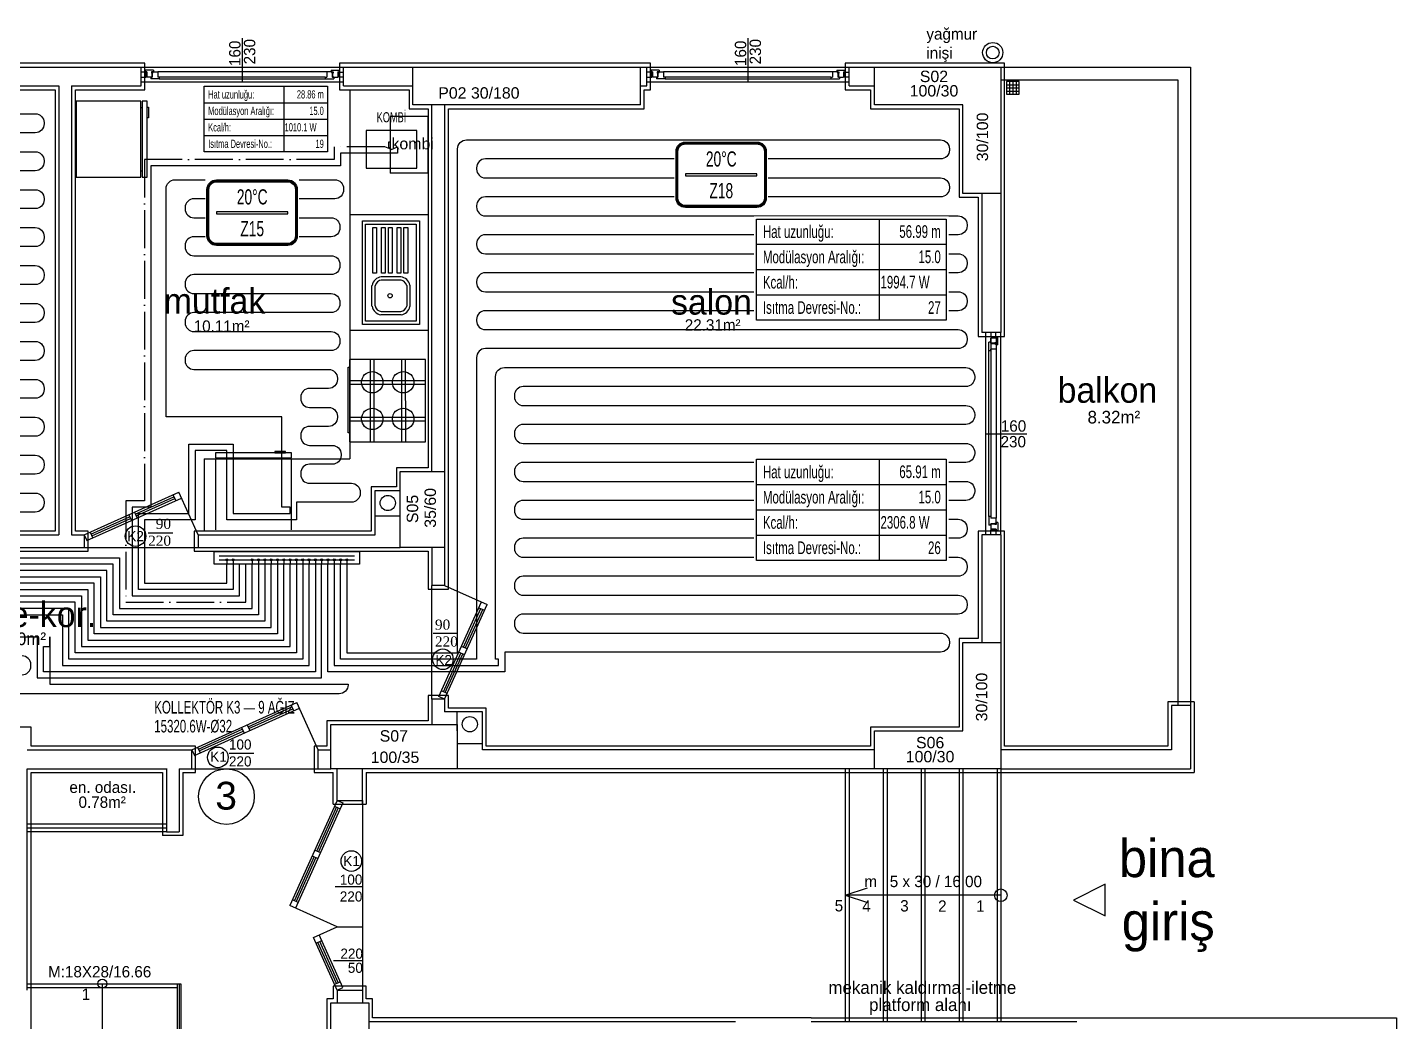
# Model space of a CAD drawing. Header units: centimetres. Extents: x 252602 to 265542, y -444050 to -441150.
# Drawn here: x 253445 to 254528, y -442256 to -441469 of the extents above; entities that cross this region are included whole.
import ezdxf
from ezdxf.enums import TextEntityAlignment as Align

# ---------------------------------------------------------------- set-up
doc = ezdxf.new("R2010")
doc.units = ezdxf.units.CM
doc.linetypes.add('ROTAS_ISITMA_DONUS', pattern=[40, 30, -5, 0, -5])
for name, color, linetype in [('ROTAS-ISITMA-CAP', 41, 'Continuous'), ('ROTAS-ISITMA-CIHAZ', 2, 'Continuous'), ('ROTAS-ISITMA-DONUS-BORU', 30, 'ROTAS_ISITMA_DONUS'), ('ROTAS-ISITMA-ETIKET', 2, 'Continuous'), ('ROTAS-ISITMA-GIDIS-BORU', 10, 'Continuous'), ('ROTAS-ISITMA-KOLLEKTOR', 1, 'Continuous'), ('ROTAS-ISITMA-MAHAL-ETIKET', 2, 'Continuous'), ('ROTAS-MIMARI', 8, 'Continuous'), ('ROTAS-MIMARI-YAZI', 8, 'Continuous')]:
    doc.layers.add(name, color=color, linetype=linetype)
doc.layers.add('ROTAS-ISITMA-PEX', color=1, linetype='Continuous', lineweight=30)
doc.styles.add('arial_1_18', font='arial.ttf', dxfattribs={"height": 0.2})
doc.styles.add('ROTAS-YAZI', font='arial.ttf')

# ---------------------------------------------------------------- blocks, each defined once
blk = doc.blocks.new('ROTAS-YI-MAHAL')
at = {"color": 2, "extrusion": (0, 0, -1)}
for points in [[(35.7, -18.4), (35.7, 18.4, 0.414214), (28.2, 25.9), (-28.2, 25.9, 0.414214), (-35.7, 18.4), (-35.7, -18.4, 0.414214), (-28.2, -25.9), (28.2, -25.9, 0.414214)], [(34.2, -18.4), (34.2, 18.4, 0.414214), (28.2, 24.4), (-28.2, 24.4, 0.414214), (-34.2, 18.4), (-34.2, -18.4, 0.414214), (-28.2, -24.4), (28.2, -24.4, 0.414214)]]:
    blk.add_lwpolyline(points, format="xyb", close=True, dxfattribs=at)
at = {"color": 4, "extrusion": (0, 0, -1)}
for points in [[(35.2, -18.4), (35.2, 18.4, 0.414214), (28.2, 25.4), (-28.2, 25.4, 0.414214), (-35.2, 18.4), (-35.2, -18.4, 0.414214), (-28.2, -25.4), (28.2, -25.4, 0.414214)], [(34.7, -18.4), (34.7, 18.4, 0.414214), (28.2, 24.9), (-28.2, 24.9, 0.414214), (-34.7, 18.4), (-34.7, -18.4, 0.414214), (-28.2, -24.9), (28.2, -24.9, 0.414214)]]:
    blk.add_lwpolyline(points, format="xyb", close=True, dxfattribs=at)
at = {"color": 2, "extrusion": (0, 0, -1)}
blk.add_lwpolyline([(28.2, -0.8), (-28.2, -0.8), (-28.2, 0.8), (28.2, 0.8)], close=True, dxfattribs=at)
at = {"color": 4, "style": 'ROTAS-YAZI', "width": 0.65}
blk.add_attdef('DERECE', (-12.1, 6.5), '', height=12, dxfattribs=at)
at = {"color": 2, "style": 'ROTAS-YAZI', "width": 0.65, "flags": 1}
for tag in ['ALAN', 'MAHAL']:
    blk.add_attdef(tag, (0, 0), '', height=5, dxfattribs=at)
at = {"color": 1, "style": 'ROTAS-YAZI', "width": 0.65}
blk.add_attdef('NO', (-9.3, -18.6), '', height=12, dxfattribs=at)
blk = doc.blocks.new('ROTAS-YI-ETIKET')
at = {"color": 2}
for p, q in [((96.9, 0), (96.9, -80)), ((0, -20), (150, -20)), ((0, -40), (150, -40)), ((0, -60), (150, -60))]:
    blk.add_line(p, q, dxfattribs=at)
at = {"color": 2, "extrusion": (0, 0, -1)}
blk.add_lwpolyline([(-150, 0), (-150, -80), (0, -80), (0, 0)], close=True, dxfattribs=at)
at = {"color": 2, "style": 'ROTAS-YAZI', "width": 0.65}
for s, p in [('Hat uzunluğu:', (5, -10)), ('Modülasyon Aralığı:', (5, -30)), ('Kcal/h:', (5, -50)), ('Isıtma Devresi-No.:', (5, -70))]:
    blk.add_text(s, height=10, dxfattribs=at).set_placement(p, align=Align.MIDDLE_LEFT)
at = {"color": 2, "style": 'ROTAS-YAZI', "width": 0.65, "flags": 1}
for tag in ['ALAN', 'NO', 'DERECE', 'BORU', 'MAHAL']:
    blk.add_attdef(tag, (0, 0), '', height=5, dxfattribs=at)
at = {"color": 2, "style": 'ROTAS-YAZI', "width": 0.65}
for tag, p in [('UZ', (145.7, -14.9)), ('AR', (145.7, -34.9)), ('NO1', (145.7, -75))]:
    blk.add_attdef(tag, text='', height=10, dxfattribs=at).set_placement(p, align=Align.RIGHT)
blk.add_attdef('YER', (98, -54.9), '', height=10, dxfattribs=at)

msp = doc.modelspace()

# ---------------------------------------------------------------- linework, layer by layer
at = {"layer": 'ROTAS-ISITMA-CIHAZ'}
msp.add_lwpolyline([(253713.2, -441580.9), (253753.2, -441580.9), (253753.2, -441550.9), (253713.2, -441550.9)], close=True, dxfattribs=at)
at = {"layer": 'ROTAS-ISITMA-DONUS-BORU'}
msp.add_lwpolyline([(253733.2, -441565.9), (253728, -441564), (253688, -441564), (253688, -441574), (253538, -441574), (253538, -441844), (253523, -441844), (253523, -441924), (253618, -441924), (253618, -441894)], dxfattribs=at)
at = {"layer": 'ROTAS-ISITMA-GIDIS-BORU'}
msp.add_lwpolyline([(253733.2, -441565.9), (253738, -441564), (253738, -441569), (253693, -441569), (253693, -441579), (253543, -441579), (253543, -441849), (253528, -441849), (253528, -441919), (253613, -441919), (253613, -441894)], dxfattribs=at)
at = {"layer": 'ROTAS-ISITMA-KOLLEKTOR'}
for p, q in [((253597, -441887.5), (253704, -441887.5)), ((253597, -441890.5), (253704, -441890.5)), ((253603, -441890.5), (253603, -441894)), ((253608, -441890.5), (253608, -441894)), ((253623, -441890.5), (253623, -441894)), ((253628, -441890.5), (253628, -441894)), ((253633, -441890.5), (253633, -441894)), ((253638, -441890.5), (253638, -441894)), ((253643, -441890.5), (253643, -441894)), ((253648, -441890.5), (253648, -441894)), ((253653, -441890.5), (253653, -441894)), ((253658, -441890.5), (253658, -441894)), ((253663, -441890.5), (253663, -441894)), ((253668, -441890.5), (253668, -441894)), ((253673, -441890.5), (253673, -441894)), ((253678, -441890.5), (253678, -441894)), ((253683, -441890.5), (253683, -441894)), ((253688, -441890.5), (253688, -441894)), ((253693, -441890.5), (253693, -441894)), ((253698, -441890.5), (253698, -441894))]:
    msp.add_line(p, q, dxfattribs=at)
msp.add_lwpolyline([(253593, -441884), (253708, -441884), (253708, -441894), (253593, -441894)], close=True, dxfattribs=at)
for centre in [(253603, -441890.5), (253608, -441890.5), (253623, -441890.5), (253628, -441890.5), (253633, -441890.5), (253638, -441890.5), (253643, -441890.5), (253648, -441890.5), (253653, -441890.5), (253658, -441890.5), (253663, -441890.5), (253668, -441890.5), (253673, -441890.5), (253678, -441890.5), (253683, -441890.5), (253688, -441890.5), (253693, -441890.5), (253698, -441890.5)]:
    msp.add_circle(centre, 0.8, dxfattribs=at)
at = {"layer": 'ROTAS-ISITMA-PEX'}
for points in [[(253232.5, -441537.8), (253451.5, -441537.8, -0.414214), (253458.5, -441544.8), (253458.5, -441545.8, -0.414214), (253451.5, -441552.8), (253247.5, -441552.8, 0.414214)], [(253698, -441894), (253698, -441964), (253785.5, -441964), (253785.5, -441963.5), (253785.5, -441565.5, -0.414214), (253792.5, -441558.5), (254167.5, -441558.5, -0.414214), (254174.5, -441565.5), (254174.5, -441566.5, -0.414214), (254167.5, -441573.5), (253807.5, -441573.5, 0.414214), (253800.5, -441580.5), (253800.5, -441581.5, 0.414214), (253807.5, -441588.5), (254167.5, -441588.5, -0.414214), (254174.5, -441595.5), (254174.5, -441596.5, -0.414214), (254167.5, -441603.5), (253807.5, -441603.5, 0.414214), (253800.5, -441610.5), (253800.5, -441611.5, 0.414214), (253807.5, -441618.5), (254181.5, -441618.5, -0.414214), (254188.5, -441625.5), (254188.5, -441626.5, -0.414214), (254181.5, -441633.5), (253807.5, -441633.5, 0.414214), (253800.5, -441640.5), (253800.5, -441641.5, 0.414214), (253807.5, -441648.5), (254181.5, -441648.5, -0.414214), (254188.5, -441655.5), (254188.5, -441656.5, -0.414214), (254181.5, -441663.5), (253807.5, -441663.5, 0.414214), (253800.5, -441670.5), (253800.5, -441671.5, 0.414214), (253807.5, -441678.5), (254181.5, -441678.5, -0.414214), (254188.5, -441685.5), (254188.5, -441686.5, -0.414214), (254181.5, -441693.5), (253807.5, -441693.5, 0.414214), (253800.5, -441700.5), (253800.5, -441701.5, 0.414214), (253807.5, -441708.5), (254181.5, -441708.5, -0.414214), (254188.5, -441715.5), (254188.5, -441716.5, -0.414214), (254181.5, -441723.5), (253807.5, -441723.5, 0.414214), (253800.5, -441730.5), (253800.5, -441963.5), (253800.5, -441969), (253693, -441969), (253693, -441894)], [(253247.5, -441567.8), (253451.5, -441567.8, -0.414214), (253458.5, -441574.8), (253458.5, -441575.8, -0.414214), (253451.5, -441582.8), (253247.5, -441582.8, 0.414214)], [(253608, -441894), (253608, -441914), (253533, -441914), (253533, -441854), (253573, -441854), (253573, -441799), (253608, -441799), (253608, -441854), (253653, -441854), (253653, -441849), (253646.4, -441849), (253646.4, -441845), (253646.4, -441777.5), (253555, -441777.5), (253555, -441597, -0.414214), (253562, -441590), (253688.4, -441590, -0.414214), (253695.4, -441597), (253695.4, -441598, -0.414214), (253688.4, -441605), (253577, -441605, 0.414214), (253570, -441612), (253570, -441613, 0.414214), (253577, -441620), (253685.5, -441620, -0.414214), (253692.5, -441627), (253692.5, -441628, -0.414214), (253685.5, -441635), (253577, -441635, 0.414214), (253570, -441642), (253570, -441643, 0.414214), (253577, -441650), (253685.5, -441650, -0.414214), (253692.5, -441657), (253692.5, -441658, -0.414214), (253685.5, -441665), (253577, -441665, 0.414214), (253570, -441672), (253570, -441673, 0.414214), (253577, -441680), (253685.5, -441680, -0.414214), (253692.5, -441687), (253692.5, -441688, -0.414214), (253685.5, -441695), (253577, -441695, 0.414214), (253570, -441702), (253570, -441703, 0.414214), (253577, -441710), (253685.5, -441710, -0.414214), (253692.5, -441717), (253692.5, -441718, -0.414214), (253685.5, -441725), (253577, -441725, 0.414214), (253570, -441732), (253570, -441733, 0.414214), (253577, -441740), (253683.5, -441740, -0.414214), (253690.5, -441747), (253690.5, -441748, -0.414214), (253683.5, -441755), (253668.4, -441755, 0.414214), (253661.4, -441762), (253661.4, -441763, 0.414214), (253668.4, -441770), (253683.5, -441770, -0.414214), (253690.5, -441777), (253690.5, -441778, -0.414214), (253683.5, -441785), (253668.4, -441785, 0.414214), (253661.4, -441792), (253661.4, -441793, 0.414214), (253668.4, -441800), (253686.4, -441800, -0.414214), (253693.4, -441807), (253693.4, -441808, -0.414214), (253686.4, -441815), (253668.4, -441815, 0.414214), (253661.4, -441822), (253661.4, -441823, 0.414214), (253668.4, -441830), (253701.5, -441830, -0.414214), (253708.5, -441837), (253708.5, -441838, -0.414214), (253701.5, -441845), (253661.4, -441845), (253658, -441845), (253658, -441859), (253603, -441859), (253603, -441804), (253578, -441804), (253578, -441859), (253538, -441859), (253538, -441909), (253603, -441909), (253603, -441894)], [(253247.5, -441597.8), (253451.5, -441597.8, -0.414214), (253458.5, -441604.8), (253458.5, -441605.8, -0.414214), (253451.5, -441612.8), (253247.5, -441612.8, 0.414214)], [(253247.5, -441627.8), (253451.5, -441627.8, -0.414214), (253458.5, -441634.8), (253458.5, -441635.8, -0.414214), (253451.5, -441642.8), (253247.5, -441642.8, 0.414214)], [(253247.5, -441657.8), (253451.5, -441657.8, -0.414214), (253458.5, -441664.8), (253458.5, -441665.8, -0.414214), (253451.5, -441672.8), (253247.5, -441672.8, 0.414214)], [(253247.5, -441687.8), (253451.5, -441687.8, -0.414214), (253458.5, -441694.8), (253458.5, -441695.8, -0.414214), (253451.5, -441702.8), (253247.5, -441702.8, 0.414214)], [(253247.5, -441717.8), (253451.5, -441717.8, -0.414214), (253458.5, -441724.8), (253458.5, -441725.8, -0.414214), (253451.5, -441732.8), (253247.5, -441732.8, 0.414214)], [(253688, -441894), (253688, -441974), (253818, -441974), (253818, -441969), (253815.5, -441969), (253815.5, -441963.5), (253815.5, -441745.5, -0.414214), (253822.5, -441738.5), (254187.5, -441738.5, -0.414214), (254194.5, -441745.5), (254194.5, -441746.5, -0.414214), (254187.5, -441753.5), (253837.5, -441753.5, 0.414214), (253830.5, -441760.5), (253830.5, -441761.5, 0.414214), (253837.5, -441768.5), (254187.5, -441768.5, -0.414214), (254194.5, -441775.5), (254194.5, -441776.5, -0.414214), (254187.5, -441783.5), (253837.5, -441783.5, 0.414214), (253830.5, -441790.5), (253830.5, -441791.5, 0.414214), (253837.5, -441798.5), (254187.5, -441798.5, -0.414214), (254194.5, -441805.5), (254194.5, -441806.5, -0.414214), (254187.5, -441813.5), (253837.5, -441813.5, 0.414214), (253830.5, -441820.5), (253830.5, -441821.5, 0.414214), (253837.5, -441828.5), (254187.5, -441828.5, -0.414214), (254194.5, -441835.5), (254194.5, -441836.5, -0.414214), (254187.5, -441843.5), (253837.5, -441843.5, 0.414214), (253830.5, -441850.5), (253830.5, -441851.5, 0.414214), (253837.5, -441858.5), (254181.5, -441858.5, -0.414214), (254188.5, -441865.5), (254188.5, -441866.5, -0.414214), (254181.5, -441873.5), (253837.5, -441873.5, 0.414214), (253830.5, -441880.5), (253830.5, -441881.5, 0.414214), (253837.5, -441888.5), (254181.5, -441888.5, -0.414214), (254188.5, -441895.5), (254188.5, -441896.5, -0.414214), (254181.5, -441903.5), (253837.5, -441903.5, 0.414214), (253830.5, -441910.5), (253830.5, -441911.5, 0.414214), (253837.5, -441918.5), (254181.5, -441918.5, -0.414214), (254188.5, -441925.5), (254188.5, -441926.5, -0.414214), (254181.5, -441933.5), (253837.5, -441933.5, 0.414214), (253830.5, -441940.5), (253830.5, -441941.5, 0.414214), (253837.5, -441948.5), (254167.5, -441948.5, -0.414214), (254174.5, -441955.5), (254174.5, -441956.5, -0.414214), (254167.5, -441963.5), (253830.5, -441963.5), (253823, -441963.5), (253823, -441979), (253683, -441979), (253683, -441894)], [(253247.5, -441747.8), (253451.5, -441747.8, -0.414214), (253458.5, -441754.8), (253458.5, -441755.8, -0.414214), (253451.5, -441762.8), (253247.5, -441762.8, 0.414214)], [(253247.5, -441777.8), (253451.5, -441777.8, -0.414214), (253458.5, -441784.8), (253458.5, -441785.8, -0.414214), (253451.5, -441792.8), (253247.5, -441792.8, 0.414214)], [(253247.5, -441807.8), (253451.5, -441807.8, -0.414214), (253458.5, -441814.8), (253458.5, -441815.8, -0.414214), (253451.5, -441822.8), (253247.5, -441822.8, 0.414214)], [(253247.5, -441837.8), (253451.5, -441837.8, -0.414214), (253458.5, -441844.8), (253458.5, -441845.8, -0.414214), (253451.5, -441852.8), (253240.5, -441852.8)], [(253673, -441894), (253673, -441979), (253458, -441979), (253458, -441959), (253463, -441959), (253463, -441951.5), (253463, -441989), (253698.9, -441989), (253698.9, -441989.5, -0.414214), (253691.9, -441996.5), (253218.1, -441996.5, -0.414214)], [(253441, -441981.5, 0.414214), (253448, -441974.5), (253448, -441973.5, 0.414214), (253441, -441966.5)]]:
    msp.add_lwpolyline(points, format="xyb", dxfattribs=at)
for points in [[(253663, -441894), (253663, -441969), (253478, -441969), (253478, -441929), (253048, -441929)], [(253053, -441934), (253473, -441934), (253473, -441974), (253668, -441974), (253668, -441894)], [(253070, -441951.5), (253448, -441951.5), (253453, -441951.5), (253453, -441984), (253678, -441984), (253678, -441894)], [(253658, -441894), (253658, -441964), (253483, -441964), (253483, -441924), (253143, -441924)], [(253148, -441919), (253488, -441919), (253488, -441959), (253653, -441959), (253653, -441894)], [(253153, -441914), (253493, -441914), (253493, -441954), (253648, -441954), (253648, -441894)], [(253643, -441894), (253643, -441949), (253498, -441949), (253498, -441909), (253158, -441909)], [(253163, -441904), (253503, -441904), (253503, -441944), (253638, -441944), (253638, -441894)], [(253633, -441894), (253633, -441939), (253508, -441939), (253508, -441899), (253168, -441899)], [(253628, -441894), (253628, -441934), (253513, -441934), (253513, -441894), (253233, -441894)], [(253238, -441889), (253518, -441889), (253518, -441929), (253623, -441929), (253623, -441894)]]:
    msp.add_lwpolyline(points, dxfattribs=at)
at = {"layer": 'ROTAS-MIMARI', "ltscale": 0.03}
for p, q in [((253615.2, -441477.9), (253615.2, -441512.6)), ((254015.2, -441477.9), (254015.2, -441512.6)), ((253538.2, -441497.8), (253417.2, -441497.8)), ((253420.2, -441500.8), (253535.2, -441500.8)), ((253535.2, -441515.8), (253535.2, -441500.8)), ((253535.2, -441515.8), (253535.2, -441500.8)), ((253535.2, -441500.8), (253695.2, -441500.8)), ((253539.2, -441504.8), (253535.2, -441504.8)), ((253538.2, -441518.8), (253538.2, -441497.8)), ((253538.5, -441503.2), (253538.5, -441504.6)), ((253544.9, -441503.2), (253538.5, -441503.2)), ((253539.7, -441504.6), (253538.5, -441504.6)), ((253539.2, -441508.8), (253539.2, -441504.8)), ((253539.7, -441504.6), (253539.7, -441508.8)), ((253543.4, -441504.6), (253543.4, -441505.6)), ((253544.9, -441504.6), (253543.4, -441504.6)), ((253543.7, -441505.6), (253543.4, -441505.6)), ((253543.7, -441505.6), (253543.7, -441508.8)), ((253544, -441504.6), (253548.4, -441504.6)), ((253544, -441504.6), (253544, -441505.1)), ((253544.3, -441505.1), (253544, -441505.1)), ((253544.3, -441505.6), (253544, -441505.6)), ((253544, -441505.6), (253544, -441508.8)), ((253544.3, -441505.1), (253544.3, -441505.6)), ((253544.9, -441503.2), (253544.9, -441504.6)), ((253682, -441504.6), (253548.4, -441504.6)), ((253548.4, -441504.6), (253548.4, -441508.8)), ((253686.4, -441504.6), (253682, -441504.6)), ((253682, -441504.6), (253682, -441508.8)), ((253685.5, -441503.2), (253685.5, -441504.6)), ((253685.5, -441503.2), (253691.9, -441503.2)), ((253685.5, -441504.6), (253687, -441504.6)), ((253686.1, -441505.1), (253686.4, -441505.1)), ((253686.1, -441505.1), (253686.1, -441505.6)), ((253686.1, -441505.6), (253686.4, -441505.6)), ((253686.4, -441504.6), (253686.4, -441505.1)), ((253686.4, -441505.6), (253686.4, -441508.8)), ((253686.7, -441505.6), (253686.7, -441508.8)), ((253686.7, -441505.6), (253687, -441505.6)), ((253687, -441504.6), (253687, -441505.6)), ((253690.7, -441504.6), (253690.7, -441508.8)), ((253690.7, -441504.6), (253691.9, -441504.6)), ((253691.2, -441504.8), (253695.2, -441504.8)), ((253691.2, -441508.8), (253691.2, -441504.8)), ((253691.9, -441503.2), (253691.9, -441504.6)), ((253750.2, -441497.8), (253692.2, -441497.8)), ((253692.2, -441497.8), (253692.2, -441518.8)), ((253695.2, -441500.8), (253750.2, -441500.8)), ((253695.2, -441515.8), (253695.2, -441500.8)), ((253695.2, -441515.8), (253695.2, -441500.8)), ((253930.2, -441497.8), (253750.2, -441497.8)), ((253938.2, -441497.8), (253930.2, -441497.8)), ((253930.2, -441500.8), (253935.2, -441500.8)), ((253935.2, -441515.8), (253935.2, -441500.8)), ((253935.2, -441500.8), (254095.2, -441500.8)), ((253939.2, -441504.8), (253935.2, -441504.8)), ((253938.2, -441518.8), (253938.2, -441497.8)), ((253938.5, -441503.2), (253938.5, -441504.6)), ((253944.9, -441503.2), (253938.5, -441503.2)), ((253939.7, -441504.6), (253938.5, -441504.6)), ((253939.2, -441508.8), (253939.2, -441504.8)), ((253939.7, -441504.6), (253939.7, -441508.8)), ((253943.4, -441504.6), (253943.4, -441505.6)), ((253944.9, -441504.6), (253943.4, -441504.6)), ((253943.7, -441505.6), (253943.4, -441505.6)), ((253943.7, -441505.6), (253943.7, -441508.8)), ((253944, -441504.6), (253948.4, -441504.6)), ((253944, -441504.6), (253944, -441505.1)), ((253944.3, -441505.1), (253944, -441505.1)), ((253944.3, -441505.6), (253944, -441505.6)), ((253944, -441505.6), (253944, -441508.8)), ((253944.3, -441505.1), (253944.3, -441505.6)), ((253944.9, -441503.2), (253944.9, -441504.6)), ((254082, -441504.6), (253948.4, -441504.6)), ((253948.4, -441504.6), (253948.4, -441508.8)), ((254086.4, -441504.6), (254082, -441504.6)), ((254082, -441504.6), (254082, -441508.8)), ((254085.5, -441503.2), (254085.5, -441504.6)), ((254085.5, -441503.2), (254091.9, -441503.2)), ((254085.5, -441504.6), (254087, -441504.6)), ((254086.1, -441505.1), (254086.4, -441505.1)), ((254086.1, -441505.1), (254086.1, -441505.6)), ((254086.1, -441505.6), (254086.4, -441505.6)), ((254086.4, -441504.6), (254086.4, -441505.1)), ((254086.4, -441505.6), (254086.4, -441508.8)), ((254086.7, -441505.6), (254086.7, -441508.8)), ((254086.7, -441505.6), (254087, -441505.6)), ((254087, -441504.6), (254087, -441505.6)), ((254090.7, -441504.6), (254090.7, -441508.8)), ((254090.7, -441504.6), (254091.9, -441504.6)), ((254091.2, -441504.8), (254095.2, -441504.8)), ((254091.2, -441508.8), (254091.2, -441504.8)), ((254091.9, -441503.2), (254091.9, -441504.6)), ((254155.2, -441497.8), (254092.2, -441497.8)), ((254092.2, -441497.8), (254092.2, -441518.8)), ((254095.2, -441500.8), (254115.2, -441500.8)), ((254095.2, -441515.8), (254095.2, -441500.8)), ((254218.2, -441497.8), (254155.2, -441497.8)), ((254218.2, -441600.8), (254218.2, -441497.8)), ((253420.2, -441515.8), (253470.2, -441515.8)), ((253470.2, -441515.8), (253470.2, -441870.8)), ((253480.2, -441515.8), (253480.2, -441870.8)), ((253480.2, -441515.8), (253535.2, -441515.8)), ((253535.2, -441508.8), (253539.2, -441508.8)), ((253535.2, -441512.6), (253695.2, -441512.6)), ((253543.7, -441508.8), (253539.7, -441508.8)), ((253542.8, -441508.8), (253544, -441508.8)), ((253542.8, -441508.8), (253542.8, -441510.2)), ((253549.6, -441510.2), (253542.8, -441510.2)), ((253549.6, -441508.8), (253548.4, -441508.8)), ((253680.8, -441508.8), (253549.6, -441508.8)), ((253549.6, -441508.8), (253549.6, -441510.2)), ((253549.6, -441510.2), (253680.8, -441510.2)), ((253680.8, -441508.8), (253680.8, -441510.2)), ((253680.8, -441508.8), (253682, -441508.8)), ((253680.8, -441510.2), (253687.6, -441510.2)), ((253687.6, -441508.8), (253686.4, -441508.8)), ((253686.7, -441508.8), (253690.7, -441508.8)), ((253687.6, -441508.8), (253687.6, -441510.2)), ((253695.2, -441508.8), (253691.2, -441508.8)), ((253695.2, -441515.8), (253750.2, -441515.8)), ((253930.2, -441515.8), (253935.2, -441515.8)), ((253935.2, -441508.8), (253939.2, -441508.8)), ((253935.2, -441512.6), (254095.2, -441512.6)), ((253943.7, -441508.8), (253939.7, -441508.8)), ((253942.8, -441508.8), (253944, -441508.8)), ((253942.8, -441508.8), (253942.8, -441510.2)), ((253949.6, -441510.2), (253942.8, -441510.2)), ((253949.6, -441508.8), (253948.4, -441508.8)), ((254080.8, -441508.8), (253949.6, -441508.8)), ((253949.6, -441508.8), (253949.6, -441510.2)), ((253949.6, -441510.2), (254080.8, -441510.2)), ((254080.8, -441508.8), (254080.8, -441510.2)), ((254080.8, -441508.8), (254082, -441508.8)), ((254080.8, -441510.2), (254087.6, -441510.2)), ((254087.6, -441508.8), (254086.4, -441508.8)), ((254086.7, -441508.8), (254090.7, -441508.8)), ((254087.6, -441508.8), (254087.6, -441510.2)), ((254095.2, -441508.8), (254091.2, -441508.8)), ((254095.2, -441515.8), (254115.2, -441515.8)), ((254229.7, -441512.3), (254219.7, -441512.3)), ((254219.7, -441512.3), (254219.7, -441522.3)), ((254219.7, -441514.8), (254229.7, -441514.8)), ((254219.7, -441517.3), (254229.7, -441517.3)), ((254222.1, -441512.3), (254222.1, -441522.3)), ((254224.8, -441512.3), (254224.8, -441522.3)), ((254227.4, -441512.3), (254227.4, -441522.3)), ((254229.7, -441522.3), (254229.7, -441512.3)), ((253417.2, -441518.8), (253467.2, -441518.8)), ((253467.2, -441518.8), (253467.2, -441867.8)), ((253483.2, -441867.8), (253483.2, -441518.8)), ((253483.2, -441518.8), (253538.2, -441518.8)), ((253535.1, -441527.8), (253483.9, -441527.8)), ((253483.9, -441527.8), (253483.9, -441587.8)), ((253535, -441587.8), (253535.1, -441527.8)), ((253536, -441527.8), (253536, -441587.8)), ((253539.9, -441527.8), (253536, -441527.8)), ((253539.9, -441587.8), (253539.9, -441527.8)), ((253692.2, -441518.8), (253747.2, -441518.8)), ((253700.2, -441518.8), (253700.2, -441810.8)), ((253747.2, -441518.8), (253747.2, -441533.8)), ((253933.2, -441518.8), (253938.2, -441518.8)), ((253933.2, -441533.8), (253933.2, -441518.8)), ((254092.2, -441518.8), (254112.2, -441518.8)), ((254112.2, -441518.8), (254112.2, -441533.8)), ((254219.7, -441519.8), (254229.7, -441519.8)), ((254219.7, -441522.3), (254229.7, -441522.3)), ((253535.1, -441532.8), (253536, -441532.8)), ((253539.9, -441532.5), (253541, -441532.5)), ((253539.9, -441540.9), (253539.9, -441532.5)), ((253541, -441532.5), (253541, -441540.9)), ((253747.2, -441533.8), (253752.2, -441533.8)), ((253752.2, -441533.8), (253762.2, -441533.8)), ((253765.2, -441530.8), (253755.2, -441530.8)), ((253762.2, -441533.8), (253762.2, -441817.8)), ((253765.2, -441820.8), (253765.2, -441530.8)), ((253775.2, -441530.8), (253775.2, -441820.8)), ((253778.2, -441820.8), (253778.2, -441533.8)), ((253778.2, -441533.8), (253933.2, -441533.8)), ((254112.2, -441533.8), (254182.2, -441533.8)), ((254182.2, -441533.8), (254182.2, -441603.8)), ((253541, -441540.9), (253539.9, -441540.9)), ((253732.2, -441539.8), (253732.2, -441584.8)), ((253762.2, -441539.8), (253732.2, -441539.8)), ((253762.2, -441584.8), (253762.2, -441539.8)), ((253731, -441564.8), (253731, -441559.9)), ((253731, -441559.9), (253732.2, -441559.9)), ((253732.2, -441564.8), (253731, -441564.8)), ((253483.9, -441587.8), (253535, -441587.8)), ((253535, -441582.8), (253536, -441582.8)), ((253536, -441587.8), (253539.9, -441587.8)), ((253762.2, -441584.8), (253732.2, -441584.8)), ((254182.2, -441603.8), (254197.2, -441603.8)), ((254197.2, -441603.8), (254197.2, -441713.8)), ((254200.2, -441600.8), (254200.2, -441710.8)), ((254215.2, -441600.8), (254215.2, -441710.8)), ((254218.2, -441713.8), (254218.2, -441600.8)), ((253700.2, -441617.5), (253762.2, -441617.5)), ((253710.3, -441704.3), (253710.3, -441622.5)), ((253710.3, -441622.5), (253755.3, -441622.5)), ((253712.8, -441701.8), (253712.8, -441625)), ((253712.8, -441625), (253752.8, -441625)), ((253752.8, -441625), (253752.8, -441701.8)), ((253755.3, -441622.5), (253755.3, -441704.3)), ((253718.5, -441663.8), (253718.5, -441627.8)), ((253718.5, -441627.8), (253721.5, -441627.8)), ((253721.5, -441627.8), (253721.5, -441663.8)), ((253725.3, -441663.8), (253725.3, -441627.8)), ((253725.3, -441627.8), (253728.3, -441627.8)), ((253728.3, -441627.8), (253728.3, -441663.8)), ((253730.8, -441663.8), (253730.8, -441627.8)), ((253730.8, -441627.8), (253733.8, -441627.8)), ((253733.8, -441627.8), (253733.8, -441663.8)), ((253737.6, -441663.8), (253737.6, -441627.8)), ((253737.6, -441627.8), (253740.6, -441627.8)), ((253740.6, -441627.8), (253740.6, -441663.8)), ((253743.1, -441663.8), (253743.1, -441627.8)), ((253743.1, -441627.8), (253746.1, -441627.8)), ((253746.1, -441627.8), (253746.1, -441663.8)), ((253721.5, -441663.8), (253718.5, -441663.8)), ((253740.6, -441666.8), (253725.1, -441666.8)), ((253728.3, -441663.8), (253725.3, -441663.8)), ((253733.8, -441663.8), (253730.8, -441663.8)), ((253740.6, -441663.8), (253737.6, -441663.8)), ((253746.1, -441663.8), (253743.1, -441663.8)), ((253717.8, -441690), (253717.8, -441673.6)), ((253720.3, -441689.7), (253720.3, -441673.9)), ((253738.8, -441669.3), (253725.1, -441669.3)), ((253745.3, -441673.7), (253745.3, -441689.9)), ((253747.8, -441673.4), (253747.8, -441690.2)), ((253740.9, -441696.8), (253724.8, -441696.8)), ((253740.7, -441694.3), (253725, -441694.3)), ((253762.2, -441709.3), (253700.2, -441709.3)), ((253755.3, -441704.3), (253710.3, -441704.3)), ((253752.8, -441701.8), (253712.8, -441701.8)), ((254215.2, -441710.8), (254200.2, -441710.8)), ((254203.4, -441870.8), (254203.4, -441710.8)), ((254207.2, -441710.8), (254207.2, -441714.8)), ((254211.2, -441714.8), (254211.2, -441710.8)), ((254215.2, -441870.8), (254215.2, -441710.8)), ((254197.2, -441713.8), (254218.2, -441713.8)), ((254205.8, -441856.4), (254205.8, -441718.4)), ((254207.2, -441718.4), (254205.8, -441718.4)), ((254205.8, -441725.2), (254205.8, -441718.4)), ((254207.2, -441714.8), (254211.2, -441714.8)), ((254207.2, -441715.3), (254207.2, -441856.4)), ((254207.2, -441719.3), (254207.2, -441715.3)), ((254211.4, -441715.3), (254207.2, -441715.3)), ((254207.2, -441718.4), (254207.2, -441719.6)), ((254210.4, -441719.3), (254207.2, -441719.3)), ((254210.4, -441719.6), (254207.2, -441719.6)), ((254210.4, -441719.3), (254210.4, -441719)), ((254211.4, -441719), (254210.4, -441719)), ((254210.4, -441719.9), (254210.4, -441719.6)), ((254210.9, -441719.9), (254210.4, -441719.9)), ((254210.9, -441719.9), (254210.9, -441719.6)), ((254211.4, -441719.6), (254210.9, -441719.6)), ((254211.4, -441714.1), (254211.4, -441857.6)), ((254212.8, -441714.1), (254211.4, -441714.1)), ((254211.4, -441715.3), (254211.4, -441714.1)), ((254211.4, -441720.5), (254211.4, -441719)), ((254211.4, -441719.6), (254211.4, -441724)), ((254212.8, -441720.5), (254211.4, -441720.5)), ((254212.8, -441720.5), (254212.8, -441714.1)), ((253760.2, -441732.1), (253700.2, -441732.1)), ((253700.2, -441797.1), (253700.2, -441732.1)), ((253716.3, -441732.1), (253716.3, -441797.1)), ((253719.3, -441732.1), (253719.3, -441797.1)), ((253741.1, -441732.1), (253741.2, -441797.1)), ((253744.1, -441732.1), (253744.2, -441797.1)), ((253760.2, -441797.1), (253760.2, -441732.1)), ((254207.2, -441725.2), (254205.8, -441725.2)), ((254211.4, -441724), (254207.2, -441724)), ((254207.2, -441725.2), (254207.2, -441724)), ((253699, -441738.2), (253700.2, -441738.2)), ((253699, -441780), (253699, -441738.2)), ((253700.2, -441748.6), (253760.2, -441748.6)), ((253700.2, -441751.6), (253760.2, -441751.6)), ((253699, -441790), (253699, -441780)), ((253700.2, -441777.7), (253760.2, -441777.7)), ((253700.2, -441780.7), (253760.2, -441780.7)), ((253700.2, -441790), (253699, -441790)), ((253700.2, -441797.1), (253760.2, -441797.1)), ((254203.4, -441790.8), (254235.8, -441790.8)), ((254203.4, -441790.8), (254235.8, -441790.8)), ((253654.1, -441805.9), (253594.1, -441805.9)), ((253594.1, -441805.9), (253594.1, -441809.8)), ((253594.1, -441809.8), (253654.1, -441809.8)), ((253599.1, -441810.8), (253599.1, -441809.8)), ((253649.3, -441804.8), (253641, -441804.8)), ((253641, -441804.8), (253641, -441805.9)), ((253641, -441805.9), (253649.3, -441805.9)), ((253649.1, -441810.8), (253649.1, -441809.8)), ((253649.3, -441805.9), (253649.3, -441804.8)), ((253654.1, -441809.8), (253654.1, -441805.9)), ((253585.2, -441810.8), (253700.2, -441810.8)), ((253585.2, -441810.8), (253585.2, -441867.8)), ((253654.1, -441810.8), (253594.1, -441810.8)), ((253594.1, -441810.8), (253594.1, -441866.9)), ((253654.1, -441866.9), (253654.1, -441810.8)), ((253762.2, -441817.8), (253737.2, -441817.8)), ((253737.2, -441817.8), (253737.2, -441832.8)), ((253778.2, -441880.8), (253778.2, -441820.8)), ((253490.2, -441870.8), (253565.1, -441837.1)), ((253492.3, -441875.3), (253567.2, -441841.7)), ((253530.6, -441854.4), (253561.2, -441840.7)), ((253531.3, -441855.8), (253561.9, -441842.1)), ((253562.6, -441843.7), (253560.6, -441839.2)), ((253580.2, -441870.8), (253565.1, -441837.1)), ((253737.2, -441832.8), (253717.2, -441832.8)), ((253717.2, -441832.8), (253717.2, -441835.8)), ((253717.2, -441835.8), (253717.2, -441867.8)), ((253720.2, -441870.8), (253720.2, -441835.8)), ((253720.2, -441835.8), (253740.2, -441835.8)), ((253720.2, -441835.8), (253740.2, -441835.8)), ((253720.2, -441835.8), (253740.2, -441835.8)), ((253720.2, -441835.8), (253740.2, -441835.8)), ((253720.2, -441835.8), (253740.2, -441835.8)), ((253530, -441852.9), (253532, -441857.5)), ((253495.5, -441870.2), (253526.1, -441856.5)), ((253496.1, -441871.6), (253526.7, -441857.9)), ((253525.4, -441855), (253527.5, -441859.5)), ((253720.2, -441855.8), (253740.2, -441855.8)), ((254207.2, -441856.4), (254205.8, -441856.4)), ((254205.8, -441856.4), (254205.8, -441863.2)), ((254207.2, -441863.2), (254205.8, -441863.2)), ((254207.2, -441856.4), (254207.2, -441857.6)), ((254211.4, -441857.6), (254207.2, -441857.6)), ((254207.2, -441863.2), (254207.2, -441862)), ((254210.4, -441862), (254207.2, -441862)), ((254207.2, -441862.3), (254207.2, -441866.3)), ((254210.4, -441862.3), (254207.2, -441862.3)), ((254210.9, -441861.7), (254210.4, -441861.7)), ((254210.4, -441861.7), (254210.4, -441862)), ((254210.4, -441862.3), (254210.4, -441862.6)), ((254211.4, -441862.6), (254210.4, -441862.6)), ((254210.9, -441861.7), (254210.9, -441862)), ((254211.4, -441862), (254210.9, -441862)), ((254211.4, -441862), (254211.4, -441857.6)), ((254212.8, -441861.1), (254211.4, -441861.1)), ((254211.4, -441861.1), (254211.4, -441862.6)), ((254212.8, -441861.1), (254212.8, -441867.5)), ((253467.2, -441867.8), (253312.2, -441867.8)), ((253315.2, -441870.8), (253470.2, -441870.8)), ((253480.2, -441870.8), (253490.2, -441870.8)), ((253493.2, -441867.8), (253483.2, -441867.8)), ((253490.2, -441870.8), (253490.2, -441880.8)), ((253490.2, -441870.8), (253492.3, -441875.3)), ((253493.2, -441883.8), (253493.2, -441867.8)), ((253494.8, -441868.7), (253496.9, -441873.3)), ((253540.9, -441869.2), (253560.2, -441869.2)), ((253717.2, -441867.8), (253577.2, -441867.8)), ((253577.2, -441867.8), (253577.2, -441883.8)), ((253580.2, -441870.8), (253720.2, -441870.8)), ((253580.2, -441870.8), (253580.2, -441880.8)), ((254218.2, -441867.8), (254197.2, -441867.8)), ((254197.2, -441867.8), (254197.2, -441952.8)), ((254200.2, -441870.8), (254200.2, -441955.8)), ((254215.2, -441870.8), (254200.2, -441870.8)), ((254211.4, -441866.3), (254207.2, -441866.3)), ((254207.2, -441870.8), (254207.2, -441866.8)), ((254207.2, -441866.8), (254211.2, -441866.8)), ((254211.2, -441866.8), (254211.2, -441870.8)), ((254211.4, -441866.3), (254211.4, -441867.5)), ((254212.8, -441867.5), (254211.4, -441867.5)), ((254215.2, -441870.8), (254215.2, -441955.8)), ((254218.2, -441955.8), (254218.2, -441867.8)), ((253312.2, -441883.8), (253493.2, -441883.8)), ((253315.2, -441880.8), (253490.2, -441880.8)), ((253490.2, -441880.8), (253580.2, -441880.8)), ((253577.2, -441883.8), (253737.2, -441883.8)), ((253580.2, -441880.8), (253740.2, -441880.8)), ((253737.2, -441883.8), (253762.2, -441883.8)), ((253762.2, -441883.8), (253762.2, -441913.8)), ((253765.2, -441880.8), (253765.2, -441910.8)), ((253775.2, -441880.8), (253775.2, -441910.8)), ((253778.2, -441913.8), (253778.2, -441880.8)), ((253762.2, -441913.8), (253778.2, -441913.8)), ((253775.2, -441910.8), (253765.2, -441910.8)), ((253765.2, -442000.8), (253765.2, -441910.8)), ((253775.2, -441910.8), (253808.9, -441925.9)), ((253770.7, -441998.7), (253804.3, -441923.8)), ((253775.2, -442000.8), (253808.9, -441925.9)), ((253802.3, -441928.4), (253806.8, -441930.4)), ((253790.2, -441959.7), (253803.9, -441929.1)), ((253791.6, -441960.4), (253805.4, -441929.8)), ((253785.5, -441948.9), (253766.1, -441948.9)), ((253793.1, -441961), (253788.5, -441959)), ((254197.2, -441952.8), (254182.2, -441952.8)), ((254182.2, -441952.8), (254182.2, -442022.8)), ((254218.2, -442037.8), (254218.2, -441955.8)), ((253774.4, -441994.9), (253788.1, -441964.3)), ((253775.8, -441995.5), (253789.6, -441964.9)), ((253791, -441965.6), (253786.5, -441963.6)), ((253575.2, -442040.8), (253658.4, -442003.4)), ((253675.2, -442040.8), (253658.4, -442003.4)), ((253778.2, -441997.8), (253762.2, -441997.8)), ((253762.2, -441997.8), (253762.2, -442017.8)), ((253765.2, -442000.8), (253765.2, -442020.8)), ((253775.2, -442000.8), (253765.2, -442000.8)), ((253775.2, -442000.8), (253770.7, -441998.7)), ((253777.3, -441996.2), (253772.7, -441994.2)), ((253775.2, -442000.8), (253775.2, -442010.8)), ((253778.2, -442007.8), (253778.2, -441997.8)), ((254368.2, -442002.8), (254347.2, -442002.8)), ((254347.2, -442002.8), (254347.2, -442037.8)), ((254368.2, -442002.8), (254368.2, -442058.8)), ((253577.3, -442045.3), (253660.5, -442007.9)), ((253619.8, -442022.5), (253654.5, -442006.9)), ((253620.4, -442024), (253655.2, -442008.4)), ((253655.9, -442010), (253653.9, -442005.4)), ((253805.2, -442010.8), (253775.2, -442010.8)), ((253808.2, -442007.8), (253778.2, -442007.8)), ((253785.2, -442025.8), (253785.2, -442010.8)), ((253805.2, -442040.8), (253805.2, -442010.8)), ((253805.2, -442035.8), (253805.2, -442010.8)), ((253805.2, -442035.8), (253805.2, -442010.8)), ((253808.2, -442037.8), (253808.2, -442007.8)), ((254365.2, -442005.8), (254350.2, -442005.8)), ((254350.2, -442005.8), (254350.2, -442040.8)), ((254365.2, -442005.8), (254365.2, -442055.8)), ((253448.2, -442022.8), (253412.2, -442022.8)), ((253448.2, -442037.8), (253448.2, -442022.8)), ((253580.5, -442040.2), (253615.2, -442024.6)), ((253581.1, -442041.6), (253615.9, -442026)), ((253614.6, -442023.1), (253616.6, -442027.7)), ((253619.1, -442021), (253621.2, -442025.6)), ((253762.2, -442017.8), (253682.2, -442017.8)), ((253682.2, -442017.8), (253682.2, -442037.8)), ((254182.2, -442022.8), (254112.2, -442022.8)), ((254112.2, -442022.8), (254112.2, -442037.8)), ((253785.2, -442035.8), (253805.2, -442035.8)), ((253445.2, -442040.8), (253575.2, -442040.8)), ((253578.2, -442037.8), (253448.2, -442037.8)), ((253575.2, -442055.8), (253575.2, -442040.8)), ((253575.2, -442040.8), (253577.3, -442045.3)), ((253578.2, -442058.8), (253578.2, -442037.8)), ((253579.8, -442038.7), (253581.9, -442043.3)), ((253624.3, -442043.6), (253604.9, -442043.6)), ((253682.2, -442037.8), (253672.2, -442037.8)), ((253672.2, -442037.8), (253672.2, -442058.8)), ((253675.2, -442040.8), (253685.2, -442040.8)), ((253675.2, -442055.8), (253675.2, -442040.8)), ((254115.2, -442040.8), (253805.2, -442040.8)), ((254112.2, -442037.8), (253808.2, -442037.8)), ((254350.2, -442040.8), (254215.2, -442040.8)), ((254347.2, -442037.8), (254218.2, -442037.8)), ((253445.2, -442055.8), (253555.2, -442055.8)), ((253445.2, -442230.8), (253445.2, -442055.8)), ((253448.2, -442230.8), (253448.2, -442058.8)), ((253448.2, -442058.8), (253552, -442058.8)), ((253552, -442058.7), (253552, -442108.7)), ((253555.2, -442055.7), (253555.2, -442105.7)), ((253565.2, -442055.8), (253575.2, -442055.8)), ((253565.2, -442055.8), (253565.2, -442105.7)), ((253568.2, -442058.8), (253578.2, -442058.8)), ((253568.2, -442058.8), (253568.2, -442108.7)), ((253575.2, -442055.8), (253675.2, -442055.8)), ((253672.2, -442058.8), (253687.2, -442058.8)), ((253675.2, -442055.8), (253685.2, -442055.8)), ((253687.2, -442083.8), (253687.2, -442058.8)), ((253690.2, -442080.8), (253690.2, -442055.8)), ((253710.2, -442083.8), (253710.2, -442055.8)), ((253713.2, -442058.8), (253785.2, -442058.8)), ((253713.2, -442058.8), (253713.2, -442083.8)), ((254115.2, -442055.8), (253785.2, -442055.8)), ((253785.2, -442058.8), (254368.2, -442058.8)), ((254092.2, -442055.8), (254092.2, -442255.8)), ((254095.2, -442055.8), (254095.2, -442255.8)), ((254122.2, -442055.8), (254122.2, -442255.8)), ((254125.2, -442055.8), (254125.2, -442255.8)), ((254152.2, -442055.8), (254152.2, -442255.8)), ((254155.2, -442055.8), (254155.2, -442255.8)), ((254182.2, -442055.8), (254182.2, -442255.8)), ((254185.2, -442055.8), (254185.2, -442255.8)), ((254212.2, -442055.8), (254212.2, -442255.8)), ((254215.2, -442055.8), (254215.2, -442255.8)), ((253690.2, -442080.8), (253652.9, -442164)), ((253694.8, -442082.8), (253657.4, -442166)), ((253689.7, -442086), (253674.1, -442120.8)), ((253691.1, -442086.6), (253675.5, -442121.4)), ((253687.2, -442083.8), (253713.2, -442083.8)), ((253688.2, -442085.3), (253692.8, -442087.4)), ((253690.2, -442080.8), (253694.8, -442082.8)), ((253690.2, -442080.8), (253710.2, -442080.8)), ((253710.2, -442080.8), (253710.2, -442180.8)), ((253710.2, -442080.8), (253710.2, -442230.8)), ((253555.2, -442099.7), (253445.2, -442099.7)), ((253555.2, -442102.7), (253445.2, -442102.7)), ((253555.2, -442105.7), (253445.2, -442105.7)), ((253568.2, -442108.7), (253552, -442108.7)), ((253555.2, -442105.7), (253565.2, -442105.7)), ((253672.6, -442120.1), (253677.1, -442122.1)), ((253672, -442125.3), (253656.4, -442160.1)), ((253673.4, -442126), (253657.8, -442160.7)), ((253670.5, -442124.6), (253675.1, -442126.7)), ((253688.7, -442149), (253710.8, -442149)), ((254092.2, -442155.8), (254109.8, -442150)), ((254215.2, -442155.8), (254092.2, -442155.8)), ((254092.2, -442155.8), (254109.8, -442161.5)), ((253690.2, -442180.8), (253652.9, -442164)), ((253659.5, -442161.5), (253654.9, -442159.4)), ((253671.5, -442189.2), (253690.2, -442180.8)), ((253694.8, -442228.7), (253676.1, -442187.1)), ((253690.2, -442180.8), (253710.2, -442180.8)), ((253690.2, -442230.8), (253671.5, -442189.2)), ((253673.6, -442193.7), (253678.2, -442191.7)), ((253689.7, -442225.5), (253675.1, -442193.1)), ((253691.1, -442224.9), (253676.5, -442192.4)), ((253687.3, -442207.4), (253710, -442207.4)), ((253445.2, -442225.8), (253563.7, -442225.8)), ((253445.2, -442228.8), (253563.7, -442228.8)), ((253448.2, -442310.8), (253448.2, -442230.8)), ((253504.5, -442225.8), (253504.5, -442472.8)), ((253563.7, -442225.8), (253563.7, -442651.9)), ((253563.7, -442225.8), (253566.7, -442225.8)), ((253565.2, -442225.8), (253565.2, -442651.5)), ((253566.7, -442225.8), (253566.7, -442654.3)), ((253713.2, -442227.8), (253687.2, -442227.8)), ((253687.2, -442227.8), (253687.2, -442237.8)), ((253688.2, -442226.2), (253692.8, -442224.2)), ((253690.2, -442230.8), (253694.8, -442228.7)), ((253690.2, -442230.8), (253690.2, -442240.8)), ((253690.2, -442230.8), (253710.2, -442230.8)), ((253710.2, -442230.8), (253710.2, -442240.8)), ((253713.2, -442237.8), (253713.2, -442227.8)), ((253687.2, -442237.8), (253682.2, -442237.8)), ((253682.2, -442237.8), (253682.2, -442320.8)), ((253718.2, -442237.8), (253713.2, -442237.8)), ((253718.2, -442252.8), (253718.2, -442237.8)), ((254005.2, -442252.8), (253718.2, -442252.8)), ((254065.2, -442252.8), (254005.2, -442252.8)), ((254065.2, -442252.8), (254528.2, -442252.8)), ((254528.2, -442252.8), (254528.2, -442308.8)), ((253715.2, -442255.8), (254005.2, -442255.8)), ((254065.2, -442255.8), (254275.2, -442255.8))]:
    msp.add_line(p, q, dxfattribs=at)
for points in [[(253930.2, -441530.8), (253750.2, -441530.8), (253750.2, -441500.8)], [(253750.2, -441500.8), (253930.2, -441500.8)], [(253930.2, -441530.8), (253930.2, -441500.8)], [(254115.2, -441500.8), (254215.2, -441500.8)], [(254115.2, -441530.8), (254115.2, -441500.8)], [(254215.2, -441500.8), (254365.2, -441500.8)], [(254215.2, -441500.8), (254215.2, -441600.8)], [(254365.2, -441500.8), (254365.2, -442005.8)], [(254215.2, -441510.8), (254355.2, -441510.8)], [(254355.2, -441510.8), (254355.2, -442005.8)], [(254185.2, -441530.8), (254115.2, -441530.8)], [(254185.2, -441600.8), (254185.2, -441530.8)], [(254215.2, -441600.8), (254185.2, -441600.8)], [(253740.2, -441880.8), (253740.2, -441820.8)], [(253740.2, -441820.8), (253775.2, -441820.8)], [(253775.2, -441820.8), (253775.2, -441880.8)], [(253775.2, -441880.8), (253740.2, -441880.8)], [(254185.2, -442025.8), (254185.2, -441955.8)], [(254185.2, -441955.8), (254215.2, -441955.8)], [(254215.2, -441955.8), (254215.2, -442055.8)], [(253685.2, -442020.8), (253785.2, -442020.8)], [(253685.2, -442055.8), (253685.2, -442020.8)], [(253785.2, -442020.8), (253785.2, -442055.8)], [(254115.2, -442025.8), (254185.2, -442025.8)], [(254115.2, -442055.8), (254115.2, -442025.8)], [(253785.2, -442055.8), (253685.2, -442055.8)], [(254215.2, -442055.8), (254115.2, -442055.8)], [(254215.2, -442055.8), (254365.2, -442055.8)], [(254272.8, -442159.6), (254272.8, -442159.6), (254297.8, -442172.1), (254297.8, -442147.1), (254272.8, -442159.6)], [(253685.2, -442320.8), (253685.2, -442240.8)], [(253685.2, -442240.8), (253715.2, -442240.8)], [(253715.2, -442240.8), (253715.2, -442320.8)]]:
    msp.add_lwpolyline(points, dxfattribs=at)
for centre, radius in [((254208.8, -441489.4), 8), ((254208.8, -441489.4), 5), ((253732.1, -441681.7), 1.68), ((253718, -441750.1), 8.48), ((253742.5, -441750.1), 8.48), ((253718, -441779.1), 8.48), ((253742.5, -441779.1), 8.48), ((253730.3, -441845.6), 6.03), ((253530.8, -441871.8), 8.14), ((253773.9, -441969.2), 8.14), ((253795.2, -442020.6), 6.03), ((253595.9, -442046.8), 8.14), ((253602.7, -442077.8), 22), ((253701.5, -442128.8), 8.14), ((254215.2, -442155.8), 5), ((253504.5, -442225.8), 3.6)]:
    msp.add_circle(centre, radius, dxfattribs=at)
for centre, radius, start, end in [((253726.1, -441675.1), 8.38, 96.4155, 169.7181), ((253739.6, -441675.1), 8.38, 11.858, 83.5845), ((253726.1, -441675.1), 5.88, 96.4155, 167.7182), ((253739.6, -441675.1), 5.88, 14.1672, 97.6606), ((253726.1, -441688.5), 8.38, 190.2819, 261.0868), ((253726.1, -441688.5), 5.88, 192.2818, 259.3546), ((253739.6, -441688.5), 5.88, 280.6454, 345.8328), ((253739.6, -441688.5), 8.38, 278.9132, 348.142)]:
    msp.add_arc(centre, radius, start, end, dxfattribs=at)

# ---------------------------------------------------------------- block references
at = {"layer": 'ROTAS-ISITMA-ETIKET', "xscale": 0.65, "yscale": 0.65}
msp.add_blockref('ROTAS-YI-ETIKET', (253585, -441516), dxfattribs=at).add_auto_attribs({'UZ': '28.86 m', 'AR': '15.0', 'NO1': '19', 'YER': '1010.1 W'})

# ---------------------------------------------------------------- texts
at = {"layer": 'ROTAS-ISITMA-CAP', "color": 41, "style": 'ROTAS-YAZI', "width": 0.65}
for s, p in [('KOLLEKTÖR K3 — 9 AĞIZ', (253545.6, -442012.1)), ('15320.6W-%%C32', (253545.6, -442027.1))]:
    msp.add_text(s, height=10, dxfattribs=at).set_placement(p)
at = {"layer": 'ROTAS-ISITMA-CIHAZ', "color": 2, "style": 'ROTAS-YAZI', "width": 0.65}
msp.add_text('KOMBİ', height=8, dxfattribs=at).set_placement((253733.2, -441546.9), align=Align.BOTTOM_CENTER)
at = {"layer": 'ROTAS-MIMARI-YAZI', "ltscale": 0.03}
for s, p in [('160', (253613.8, -441500)), ('230', (253625.5, -441498.7)), ('160', (254013.8, -441500)), ('230', (254025.5, -441498.7))]:
    msp.add_text(s, height=9, rotation=90, dxfattribs=at).set_placement(p)
at = {"layer": 'ROTAS-MIMARI-YAZI', "ltscale": 0.03, "style": 'arial_1_18'}
for s, height, p in [('S02', 9, (254151.1, -441512.7)), ('P02 30/180', 9, (253770.2, -441525.8)), ('100/30', 9, (254143.1, -441524.1)), ('kombi', 9, (253733.2, -441565.9)), ('S07', 9, (253723.9, -442034.3)), ('S06', 9, (254148.1, -442039.6)), ('100/35', 9, (253716.8, -442051.2)), ('100/30', 9, (254140, -442050.7)), ('3', 22, (253593.9, -442088.1))]:
    msp.add_text(s, height=height, dxfattribs=at).set_placement(p)
for s, p in [('30/100', (254205.1, -441575.3)), ('S05', (253754.3, -441861.5)), ('35/60', (253768.4, -441865.2)), ('30/100', (254204.5, -442018.3))]:
    msp.add_text(s, height=9, rotation=90, dxfattribs=at).set_placement(p)
at = {"layer": 'ROTAS-MIMARI-YAZI', "ltscale": 0.03}
for s, height, p in [('160', 9, (254215.2, -441789.2)), ('230', 9, (254215, -441801.6)), ('m : 5 x 30 / 16.00', 9, (254107.3, -442149.4)), ('5', 9, (254083.8, -442168.6)), ('4', 9, (254105.6, -442168.9)), ('3', 9, (254135.6, -442168.7)), ('2', 9, (254165.6, -442168.9)), ('1', 9, (254195.6, -442168.9)), ('220', 8, (253692.8, -442206)), ('50', 8, (253698.7, -442217.2)), ('M:18X28/16.66', 9, (253461.6, -442220.8)), ('1', 9, (253488.2, -442238.6)), ('mekanik kaldırma -iletme', 10, (254078.8, -442233.8)), ('platform alanı', 10, (254111, -442247.4))]:
    msp.add_text(s, height=height, dxfattribs=at).set_placement(p)
for s, width, insert, char_height, attachment_point in [('yağmur\\Pinişi', 115.95, (254156.3, -441496.9), 9, 7), ('mutfak', 237.649, (253633.4, -441675.8), 20, 3), ('salon', 237.649, (254018.3, -441676.6), 20, 3), ('10.11m²', 64.717, (253576.8, -441701.2), 9, 1), ('22.31m²', 64.717, (253965.2, -441700.3), 9, 1), ('balkon', 237.649, (254338.9, -441746.3), 20, 3), ('8.32m²', 64.717, (254325.4, -441772.7), 10, 3), ('antre-kor.', 237.649, (253499.7, -441923.7), 20, 3), ('11.00m²', 64.717, (253460, -441948), 10, 3)]:
    msp.add_mtext_dynamic_manual_height_columns(s, width=width, gutter_width=45, heights=[0], dxfattribs=dict(at, insert=insert, char_height=char_height, attachment_point=attachment_point))
for s, insert, char_height, width, attachment_point in [('{\\fTimes New Roman|b0|i0|c162|p18;90\\P220}', (253558.9, -441858.1), 8, 23.511, 3), ('K2', (253524.3, -441875.8), 8, 23.892, 7), ('{\\fTimes New Roman|b0|i0|c162|p18;90\\P220}', (253767.6, -441937.8), 8, 23.511, 1), ('K2', (253768, -441965.8), 8, 23.892, 1), ('100\\P220', (253622.5, -442032.6), 8, 23.511, 3), ('K1', (253589.9, -442050.2), 8, 23.892, 7), ('en. odası.', (253478.5, -442065.9), 9, 163.303, 1), ('0.78m²', (253485.7, -442077.7), 9, 163.303, 1), ('bina\\P giriş', (254384.4, -442111.5), 30, 242.417, 3), ('K1', (253708.2, -442132.8), 8, 23.892, 9), ('100\\P220', (253710.2, -442160.9), 8, 23.511, 9)]:
    msp.add_mtext(s, dxfattribs=dict(at, insert=insert, char_height=char_height, width=width, attachment_point=attachment_point))

# ---------------------------------------------------------------- next in the draw order: wipeouts: each hides what was drawn before it
for points in [[(253957, -441613), (254031, -441613), (254031, -441559), (253957, -441559)], [(253586, -441643), (253660, -441643), (253660, -441589), (253586, -441589)], [(254020, -441703), (254174, -441703), (254174, -441619), (254020, -441619)], [(254020, -441893), (254174, -441893), (254174, -441809), (254020, -441809)]]:
    msp.add_wipeout(points)

# ---------------------------------------------------------------- next in the draw order: block references
at = {"layer": 'ROTAS-ISITMA-ETIKET'}
for p, values in [((254022, -441621), {'UZ': '56.99 m', 'AR': '15.0', 'NO1': '27', 'YER': '1994.7 W'}), ((254022, -441811), {'UZ': '65.91 m', 'AR': '15.0', 'NO1': '26', 'YER': '2306.8 W'})]:
    msp.add_blockref('ROTAS-YI-ETIKET', p, dxfattribs=at).add_auto_attribs(values)
at = {"layer": 'ROTAS-ISITMA-MAHAL-ETIKET'}
for p, values in [((253994, -441586), {'DERECE': '20%%DC', 'NO': 'Z18'}), ((253623, -441616), {'DERECE': '20%%DC', 'NO': 'Z15'})]:
    msp.add_blockref('ROTAS-YI-MAHAL', p, dxfattribs=at).add_auto_attribs(values)

doc.saveas('drawing.dxf')
